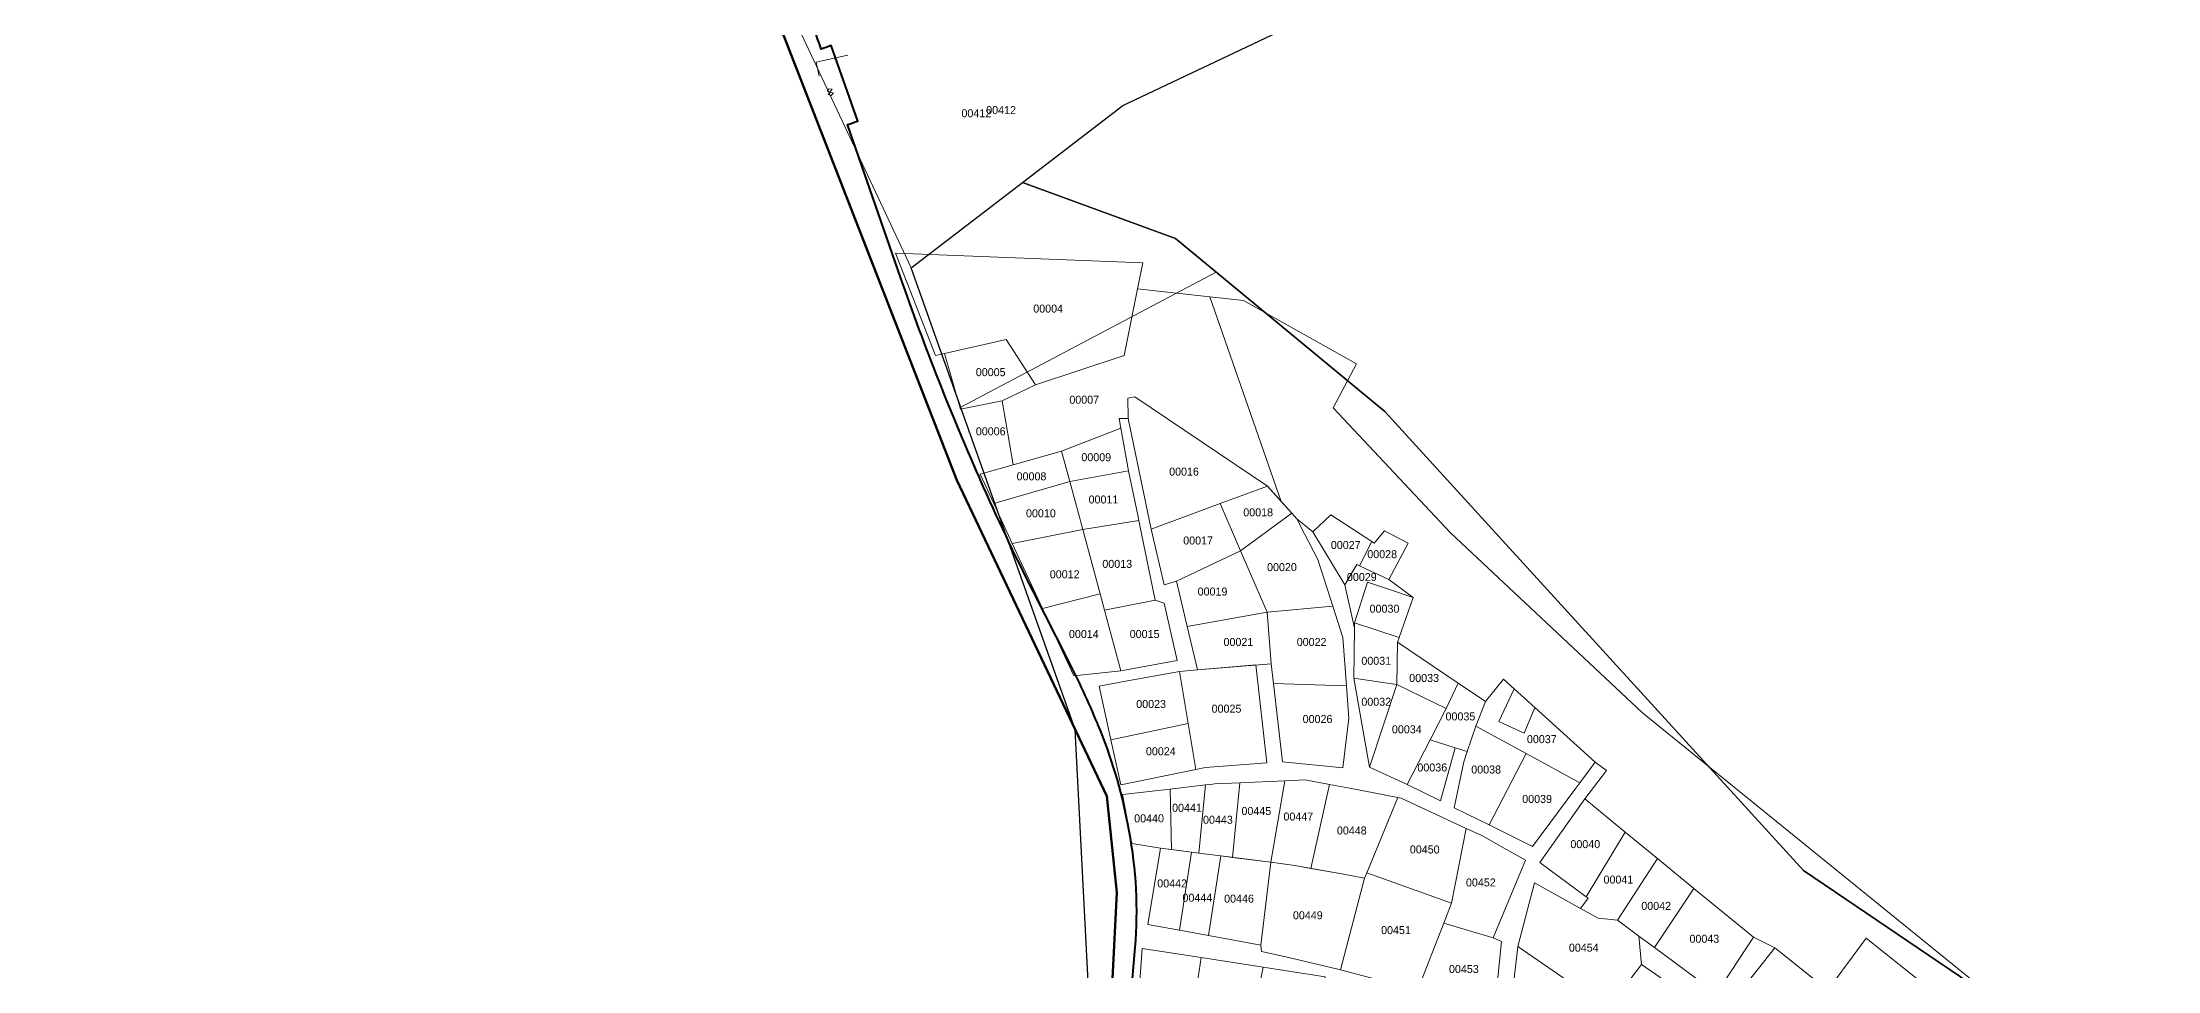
# Model space of a CAD drawing. Header units: metres. Extents: x 245225 to 248406, y 1633796 to 1637634.
# Drawn here: x 245535.7 to 245932.2, y 1636206.3 to 1636380.3 of the extents above; entities that cross this region are included whole.
import ezdxf
from ezdxf.enums import TextEntityAlignment as Align

# ---------------------------------------------------------------- set-up
doc = ezdxf.new("R2010")
doc.units = ezdxf.units.M
doc.header["$MEASUREMENT"] = 0
doc.linetypes.add('EZTrazos', pattern=[2e-05, 0, -2e-05])
for name, color, linetype, lineweight in [('AFTU_Terminus', 142, 'EZTrazos', 0), ('Rampe', 7, 'Continuous', 0), ('RX-AE-Regard SDE', 7, 'Continuous', 0)]:
    doc.layers.add(name, color=color, linetype=linetype, lineweight=lineweight)
doc.layers.add('historique_numero_parcelle', color=7, linetype='Continuous')
doc.layers.add('limites_sections', color=7, linetype='Continuous')
doc.layers.add('Limites_Communes', color=7, linetype='Continuous', lineweight=211, plot=False)
doc.layers.add('LIMITES_PARCELLES', color=7, linetype='Continuous', lineweight=0, true_color=0xffffff)
doc.styles.add('Style-FANCY', font='FANCY.shx')

msp = doc.modelspace()

# ---------------------------------------------------------------- linework, layer by layer
at = {"layer": 'AFTU_Terminus', "color": 32, "linetype": 'Continuous', "lineweight": 40, "flags": 128}
msp.add_lwpolyline([(245703.125341, 1636011.865907), (245703.147654, 1636011.93314, -0.035434), (245713.216407, 1636036.338815), (245740.012662, 1636090.13626, 0.156424), (245744.961037, 1636122.485749), (245739.737119, 1636155.158617, -0.060923), (245738.555638, 1636187.208348), (245740.547817, 1636210.631079, 0.068174), (245739.427707, 1636232.451583), (245739.183684, 1636233.738281, 0.051977), (245733.579628, 1636252.430067), (245733.529602, 1636252.550011, 0.018909), (245727.953003, 1636264.615137), (245721.424876, 1636277.442102, -0.013988), (245711.555768, 1636298.25413), (245711.347622, 1636298.726785, -0.020294), (245696.119443, 1636337.500017), (245686.637885, 1636364.85447, 0.003802), (245688.5724, 1636365.525009), (245683.564513, 1636379.663992, 0.003802), (245681.710627, 1636379.007364, 0.003802), (245679.885174, 1636384.125073)], format="xyb", dxfattribs=at)
at = {"layer": 'Limites_Communes', "color": 210, "lineweight": 80, "flags": 128}
msp.add_lwpolyline([(245735.1907, 1636182.4264), (245737.0861, 1636220.9674), (245735.2556, 1636239.0143), (245707.1038, 1636298.2282), (245667.8308, 1636399.1458), (245610.4254, 1636525.3073), (245591.9622, 1636563.4721), (245540.6052, 1636669.6309), (245473.0182, 1636809.3381), (245335.4487, 1637145.601), (245779.4502, 1637342.6846), (245848.75, 1637373.75), (245979.1715, 1637415.3337), (246366.25, 1637538.75), (246605.2718, 1637633.7039), (246913.4298, 1637003.726)], dxfattribs=at)
at = {"layer": 'limites_parcelles', "flags": 128}
for points in [[(245698.931, 1636340.628), (245741.966, 1636338.958), (245740.987, 1636334.093), (245738.474, 1636321.601), (245721.858, 1636316.098), (245716.355, 1636324.565), (245704.821, 1636321.981), (245703.125, 1636321.601), (245695.611, 1636340.757), (245698.931, 1636340.628)], [(245715.625, 1636313.121), (245721.858, 1636316.098), (245738.474, 1636321.601), (245740.987, 1636334.093), (245754.543, 1636332.602), (245767.94, 1636294.228), (245765.364, 1636297.101), (245740.476, 1636313.833), (245739.206, 1636313.622), (245739.246, 1636309.76), (245737.553, 1636309.76), (245737.88, 1636307.953), (245726.735, 1636303.663), (245717.678, 1636301.084), (245715.625, 1636313.121)], [(245721.858, 1636316.098), (245715.625, 1636313.121), (245707.82, 1636311.534), (245704.821, 1636321.981), (245716.355, 1636324.565), (245721.858, 1636316.098)], [(245765.364, 1636297.101), (245756.476, 1636293.822), (245743.563, 1636289.058), (245739.246, 1636309.76), (245739.206, 1636313.622), (245740.476, 1636313.833), (245765.364, 1636297.101)], [(245728.323, 1636297.948), (245714.05, 1636293.822), (245711.495, 1636299.323), (245717.678, 1636301.084), (245726.735, 1636303.663), (245728.323, 1636297.948)], [(245741.232, 1636290.686), (245730.75, 1636288.951), (245728.323, 1636297.948), (245739.329, 1636299.958), (245741.026, 1636291.691), (245741.232, 1636290.686)], [(245744.304, 1636275.723), (245734.826, 1636273.842), (245733.989, 1636276.944), (245730.75, 1636288.951), (245741.232, 1636290.686), (245741.747, 1636288.179), (245744.304, 1636275.723)], [(245760.289, 1636285.004), (245748.325, 1636279.321), (245745.997, 1636278.58), (245743.563, 1636289.058), (245756.476, 1636293.822), (245760.289, 1636285.004)], [(245770.868, 1636290.963), (245772.315, 1636288.147), (245774.784, 1636283.343), (245777.574, 1636274.591), (245765.282, 1636273.459), (245760.289, 1636285.004), (245769.917, 1636292.023), (245770.868, 1636290.963)], [(245784.894, 1636286.719), (245782.577, 1636282.166), (245782.086, 1636282.39), (245779.864, 1636278.58), (245773.831, 1636288.528), (245777.218, 1636291.703), (245784.894, 1636286.719)], [(245782.577, 1636282.166), (245784.894, 1636286.719), (245785.367, 1636286.412), (245787.272, 1636288.74), (245791.717, 1636286.412), (245788.119, 1636279.638), (245782.577, 1636282.166)], [(245782.577, 1636282.166), (245788.119, 1636279.638), (245792.669, 1636276.252), (245787.825, 1636277.866), (245784.097, 1636279.109), (245781.663, 1636271.489), (245781.653, 1636270.509), (245779.864, 1636278.58), (245782.086, 1636282.39), (245782.577, 1636282.166)], [(245790, 1636268.72), (245781.663, 1636271.489), (245784.097, 1636279.109), (245787.825, 1636277.866), (245792.669, 1636276.252), (245790, 1636268.72)], [(245737.886, 1636262.5), (245729.041, 1636261.539), (245723.18, 1636274.16), (245733.989, 1636276.944), (245734.826, 1636273.842), (245737.886, 1636262.5)], [(245748.397, 1636264.436), (245737.886, 1636262.5), (245734.826, 1636273.842), (245744.304, 1636275.723), (245745.997, 1636275.193), (245748.397, 1636264.436)], [(245780.136, 1636259.692), (245766.451, 1636260.149), (245766.022, 1636263.828), (245765.282, 1636273.459), (245777.574, 1636274.591), (245779.44, 1636268.738), (245780.136, 1636259.692)], [(245790, 1636268.72), (245789.706, 1636267.891), (245789.6, 1636259.953), (245786.952, 1636260.337), (245781.557, 1636261.118), (245781.653, 1636270.509), (245781.663, 1636271.489), (245790, 1636268.72)], [(245751.937, 1636244.027), (245748.854, 1636262.388), (245752.241, 1636262.705), (245763.158, 1636263.595), (245765.205, 1636245.259), (245753.723, 1636244.396), (245751.937, 1636244.027)], [(245750.497, 1636252.602), (245736.013, 1636249.564), (245733.826, 1636259.636), (245738.432, 1636260.479), (245748.854, 1636262.388), (245750.497, 1636252.602)], [(245780.136, 1636259.692), (245780.604, 1636253.603), (245779.44, 1636244.29), (245768.165, 1636245.417), (245766.451, 1636260.149), (245780.136, 1636259.692)], [(245784.475, 1636244.442), (245789.6, 1636259.953), (245798.808, 1636255.403), (245795.811, 1636249.582), (245791.505, 1636241.221), (245784.475, 1636244.442)], [(245806.217, 1636256.755), (245804.418, 1636252.111), (245802.796, 1636247.37), (245800.541, 1636248.084), (245795.811, 1636249.582), (245798.808, 1636255.403), (245801.11, 1636260.199), (245806.217, 1636256.755)], [(245811.579, 1636259.113), (245808.724, 1636252.972), (245813.434, 1636250.802), (245815.446, 1636255.603), (245826.748, 1636245.348), (245823.871, 1636241.486), (245813.823, 1636246.974), (245810.971, 1636248.532), (245804.418, 1636252.111), (245806.217, 1636256.755), (245809.603, 1636260.906), (245811.579, 1636259.113)], [(245813.823, 1636246.974), (245806.874, 1636233.606), (245802.677, 1636235.685), (245800.353, 1636236.837), (245802.133, 1636245.431), (245802.796, 1636247.37), (245804.418, 1636252.111), (245810.971, 1636248.532), (245813.823, 1636246.974)], [(245806.874, 1636233.606), (245813.823, 1636246.974), (245823.871, 1636241.486), (245823.15, 1636240.519), (245815, 1636229.579), (245806.874, 1636233.606)], [(245747.336, 1636228.979), (245745.322, 1636229.235), (245739.898, 1636230.161), (245738.178, 1636239.289), (245747.126, 1636240.338), (245747.336, 1636228.979)], [(245760.149, 1636241.504), (245758.761, 1636227.524), (245756.625, 1636227.796), (245753.482, 1636228.196), (245752.472, 1636228.325), (245753.758, 1636241.115), (245755.112, 1636241.274), (245755.399, 1636241.287), (245760.149, 1636241.504)], [(245776.978, 1636241.2), (245773.499, 1636225.476), (245771.16, 1636225.889), (245770.011, 1636226.092), (245765.98, 1636226.605), (245768.61, 1636241.892), (245772.442, 1636242.067), (245776.978, 1636241.2)], [(245773.499, 1636225.476), (245776.978, 1636241.2), (245781.066, 1636240.419), (245789.789, 1636238.751), (245783.964, 1636224.662), (245783.551, 1636223.664), (245779.298, 1636224.451), (245773.499, 1636225.476)], [(245802.602, 1636232.971), (245799.861, 1636218.975), (245783.964, 1636224.662), (245789.789, 1636238.751), (245790.434, 1636238.628), (245802.602, 1636232.971)], [(245813.717, 1636226.986), (245807.632, 1636212.434), (245798.385, 1636215.188), (245799.861, 1636218.975), (245802.602, 1636232.971), (245805.515, 1636231.616), (245809.127, 1636229.577), (245813.717, 1636226.986)], [(245838.457, 1636227.32), (245830.976, 1636215.739), (245827.299, 1636216.141), (245824.021, 1636217.961), (245825.426, 1636219.86), (245825.084, 1636220.113), (245832.411, 1636232.278), (245838.457, 1636227.32)], [(245748.852, 1636213.876), (245751.08, 1636228.502), (245753.482, 1636228.196), (245756.625, 1636227.796), (245754.322, 1636212.885), (245748.852, 1636213.876)], [(245845.281, 1636221.723), (245837.863, 1636210.626), (245834.96, 1636212.781), (245830.976, 1636215.739), (245838.457, 1636227.32), (245845.281, 1636221.723)], [(245783.551, 1636223.664), (245779.027, 1636206.48), (245778.527, 1636206.613), (245768.793, 1636208.867), (245764.24, 1636209.921), (245764.108, 1636211.111), (245765.98, 1636226.605), (245770.011, 1636226.092), (245771.16, 1636225.889), (245779.298, 1636224.451), (245783.551, 1636223.664)], [(245799.861, 1636218.975), (245798.385, 1636215.188), (245793.462, 1636202.554), (245792.947, 1636202.777), (245779.027, 1636206.48), (245783.551, 1636223.664), (245783.964, 1636224.662), (245799.861, 1636218.975)], [(245824.021, 1636217.961), (245827.299, 1636216.141), (245830.976, 1636215.739), (245834.96, 1636212.781), (245835.425, 1636207.434), (245833.247, 1636204.581), (245830.803, 1636196.752), (245827.657, 1636198.52), (245828.166, 1636199.898), (245812.262, 1636210.847), (245815.367, 1636222.767), (245824.021, 1636217.961)], [(245807.632, 1636212.434), (245809.219, 1636211.773), (245807.632, 1636196.427), (245793.462, 1636202.554), (245798.385, 1636215.188), (245807.632, 1636212.434)], [(245889.944, 1636202.552), (245884.674, 1636198.548), (245880.032, 1636195.021), (245870.364, 1636202.618), (245877.574, 1636212.408), (245889.944, 1636202.552)], [(245764.551, 1636206.949), (245761.975, 1636194.142), (245754.074, 1636195.688), (245751.041, 1636196.282), (245752.918, 1636208.745), (245764.551, 1636206.949)], [(245827.657, 1636198.52), (245823.88, 1636188.309), (245810.136, 1636192.352), (245812.262, 1636210.847), (245828.166, 1636199.898), (245827.657, 1636198.52)], [(245847.583, 1636199.106), (245845.732, 1636196.294), (245842.907, 1636189.954), (245830.803, 1636196.752), (245833.247, 1636204.581), (245835.425, 1636207.434), (245847.583, 1636199.106)], [(245870.364, 1636202.618), (245880.032, 1636195.021), (245879.757, 1636194.813), (245871.092, 1636187.272), (245851.91, 1636199.84), (245860.443, 1636210.556), (245870.364, 1636202.618)], [(245776.146, 1636205.158), (245773.032, 1636191.979), (245768.283, 1636192.908), (245761.975, 1636194.142), (245764.551, 1636206.949), (245776.146, 1636205.158)]]:
    msp.add_lwpolyline(points, close=True, dxfattribs=at)
msp.add_lwpolyline([(245889.944, 1636202.552), (245877.574, 1636212.408), (245870.364, 1636202.618), (245860.443, 1636210.556), (245856.447, 1636212.566), (245845.281, 1636221.723), (245838.457, 1636227.32), (245832.411, 1636232.278), (245824.83, 1636238.496), (245828.867, 1636243.8), (245826.748, 1636245.348), (245815.446, 1636255.603), (245811.579, 1636259.113), (245809.603, 1636260.906), (245806.217, 1636256.755), (245801.11, 1636260.199), (245789.706, 1636267.891), (245790, 1636268.72), (245792.669, 1636276.252), (245788.119, 1636279.638), (245791.717, 1636286.412), (245787.272, 1636288.74), (245785.367, 1636286.412), (245784.894, 1636286.719), (245777.218, 1636291.703), (245773.831, 1636288.528), (245770.868, 1636290.963), (245769.917, 1636292.023), (245767.94, 1636294.228), (245754.543, 1636332.602), (245760.869, 1636331.907), (245782.035, 1636320.001), (245777.67, 1636311.799), (245799.63, 1636288.383), (245835.614, 1636254.648), (245897.129, 1636204.774)], dxfattribs=at)
at = {"layer": 'limites_parcelles'}
for points in [[(245726.735, 1636303.663), (245737.88, 1636307.953), (245739.329, 1636299.958), (245728.323, 1636297.948)], [(245714.05, 1636293.822), (245728.323, 1636297.948), (245730.75, 1636288.951), (245717.505, 1636286.381)], [(245769.917, 1636292.023), (245760.289, 1636285.004), (245756.476, 1636293.822), (245765.364, 1636297.101)], [(245733.989, 1636276.944), (245723.18, 1636274.16), (245717.505, 1636286.381), (245730.75, 1636288.951)], [(245765.282, 1636273.459), (245750.327, 1636270.825), (245748.325, 1636279.321), (245760.289, 1636285.004)], [(245766.022, 1636263.828), (245752.241, 1636262.705), (245750.327, 1636270.825), (245765.282, 1636273.459)], [(245801.11, 1636260.199), (245798.808, 1636255.403), (245789.6, 1636259.953), (245789.706, 1636267.891)], [(245789.6, 1636259.953), (245784.475, 1636244.442), (245781.557, 1636261.118), (245786.952, 1636260.337)], [(245815.446, 1636255.603), (245813.434, 1636250.802), (245808.724, 1636252.972), (245811.579, 1636259.113)], [(245736.013, 1636249.564), (245750.497, 1636252.602), (245751.937, 1636244.027), (245737.848, 1636241.115)], [(245800.541, 1636248.084), (245797.754, 1636238.125), (245791.505, 1636241.221), (245795.811, 1636249.582)], [(245747.336, 1636228.979), (245747.126, 1636240.338), (245753.758, 1636241.115), (245752.472, 1636228.325)], [(245758.761, 1636227.524), (245760.149, 1636241.504), (245768.61, 1636241.892), (245765.98, 1636226.605)], [(245832.411, 1636232.278), (245825.084, 1636220.113), (245816.363, 1636226.589), (245824.83, 1636238.496)], [(245751.08, 1636228.502), (245748.852, 1636213.876), (245742.941, 1636214.948), (245745.322, 1636229.235)], [(245765.98, 1636226.605), (245764.108, 1636211.111), (245754.322, 1636212.885), (245756.625, 1636227.796)], [(245856.447, 1636212.566), (245849.486, 1636201.995), (245837.863, 1636210.626), (245845.281, 1636221.723)], [(245752.918, 1636208.745), (245751.041, 1636196.282), (245741.015, 1636198.244), (245741.883, 1636210.45)]]:
    msp.add_3dface(points, dxfattribs=at)
at = {"layer": 'limites_sections', "lineweight": 13, "flags": 128}
for points in [[(245719.42, 1636353.986), (245698.595, 1636337.993), (245511.761, 1636735.908), (245496.981, 1636773.187), (245560.123, 1636802.218), (245677.175, 1636862.609), (245799.571, 1636923.569), (245873.298, 1636959.841), (245895.178, 1636920.691), (245957.845, 1636823.563), (246030.023, 1636685.769), (246046.154, 1636659.835), (246025.889, 1636623.421), (245978.663, 1636538.563), (245960.384, 1636515.714), (245916.796, 1636464.041), (245868.99, 1636432.405), (245787.087, 1636391.629), (245738.227, 1636368.429), (245719.42, 1636353.986)], [(245755.744702, 1636337.211841), (245707.84722, 1636311.923686), (245698.595, 1636337.993), (245719.42, 1636353.986), (245748.092, 1636343.54), (245755.744702, 1636337.211841)]]:
    msp.add_lwpolyline(points, close=True, dxfattribs=at)
at = {"layer": 'limites_sections', "flags": 128}
for points in [[(245938.206, 1636176.059), (245865.781, 1636225.096), (245787.322, 1636311.1), (245748.092, 1636343.54), (245719.42, 1636353.986), (245738.227, 1636368.429), (245787.087, 1636391.629), (245868.99, 1636432.405), (245916.796, 1636464.041), (245960.384, 1636515.714), (245978.663, 1636538.563), (246025.889, 1636623.421), (246070.07, 1636609.373), (246149.535, 1636592.295), (246216.401, 1636608.543), (246223.275, 1636626.665), (246222.025, 1636721.652)], [(245734.059, 1636159.414), (245729.296, 1636251.489), (245698.595, 1636337.993), (245719.42, 1636353.986), (245748.092, 1636343.54), (245787.322, 1636311.1), (245865.781, 1636225.096), (245938.206, 1636176.059)]]:
    msp.add_lwpolyline(points, dxfattribs=at)
at = {"layer": 'Rampe', "flags": 128}
msp.add_lwpolyline([(245681.347999, 1636373.913999), (245680.753999, 1636376.558999), (245686.689255, 1636377.886185)], dxfattribs=at)
at = {"layer": 'RX-AE-Regard SDE', "flags": 128}
for points in [[(245682.797999, 1636371.147999), (245683.142999, 1636371.565999), (245683.761999, 1636371.505999)], [(245682.797999, 1636371.147999), (245683.416999, 1636371.087999)], [(245682.997999, 1636370.492999), (245683.473999, 1636370.927999)], [(245682.997999, 1636370.492999), (245683.545999, 1636370.340999), (245684.021999, 1636370.775999)], [(245683.416999, 1636371.087999), (245683.761999, 1636371.505999)], [(245684.021999, 1636370.775999), (245683.473999, 1636370.927999)]]:
    msp.add_lwpolyline(points, dxfattribs=at)

# ---------------------------------------------------------------- texts
at = {"layer": 'historique_numero_parcelle', "style": 'Style-FANCY'}
msp.add_text('00412', height=1.499994, rotation=359.8677, dxfattribs=at).set_placement((245710.781295, 1636366.982298, -14.6379), align=Align.MIDDLE_CENTER)
msp.add_text('00412', height=1.499994, rotation=359.8677, dxfattribs=at).set_placement((245710.781295, 1636366.982298, -14.6379), align=Align.MIDDLE_CENTER)
for s, p in [('00412', (245715.428526, 1636367.579315)), ('00004', (245724.242793, 1636330.381981)), ('00005', (245713.475385, 1636318.466162)), ('00007', (245731.006011, 1636313.3034)), ('00006', (245713.475385, 1636307.377958)), ('00009', (245733.259634, 1636302.523202)), ('00008', (245721.123047, 1636298.944469)), ('00016', (245749.709654, 1636299.825402)), ('00011', (245734.608144, 1636294.603056)), ('00010', (245722.881973, 1636292.021675)), ('00018', (245763.605167, 1636292.198595)), ('00017', (245752.348043, 1636286.918498)), ('00027', (245780.008719, 1636286.068339)), ('00013', (245737.187902, 1636282.535834)), ('00020', (245768.061112, 1636281.93174)), ('00028', (245786.843402, 1636284.358594)), ('00012', (245727.337918, 1636280.585131)), ('00029', (245783.02402, 1636280.067467)), ('00019', (245755.045062, 1636277.355655)), ('00030', (245787.278945, 1636274.133644)), ('00014', (245730.929058, 1636269.394259)), ('00015', (245742.318101, 1636269.394259)), ('00021', (245759.90043, 1636267.895481)), ('00022', (245773.62005, 1636267.895481)), ('00031', (245785.733603, 1636264.37594)), ('00033', (245794.708312, 1636261.157595)), ('00023', (245743.542421, 1636256.279268)), ('00025', (245757.672457, 1636255.399251)), ('00032', (245785.733603, 1636256.698847)), ('00026', (245774.734036, 1636253.463216)), ('00034', (245791.458487, 1636251.536085)), ('00035', (245801.509491, 1636253.949844)), ('00024', (245745.359978, 1636247.420438)), ('00037', (245816.763983, 1636249.692242)), ('00036', (245796.234808, 1636244.387001)), ('00038', (245806.327691, 1636244.00147)), ('00039', (245815.88452, 1636238.486702)), ('00440', (245743.158117, 1636234.853087)), ('00441', (245750.260826, 1636236.831028)), ('00443', (245756.056905, 1636234.584891)), ('00445', (245763.260124, 1636236.227588)), ('00447', (245771.133411, 1636235.188331)), ('00448', (245781.150911, 1636232.573426)), ('00450', (245794.820276, 1636229.019836)), ('00040', (245824.911971, 1636230.01563)), ('00442', (245747.480049, 1636222.650195)), ('00452', (245805.336139, 1636222.83458)), ('00041', (245831.118465, 1636223.369412)), ('00444', (245752.20402, 1636219.968241)), ('00446', (245760.0103, 1636219.800619)), ('00042', (245838.198141, 1636218.441321)), ('00449', (245772.909088, 1636216.682848)), ('00451', (245789.432519, 1636213.902415)), ('00454', (245824.62569, 1636210.617022)), ('00043', (245847.227293, 1636212.281208)), ('00453', (245802.155415, 1636206.612948))]:
    msp.add_text(s, height=1.499994, dxfattribs=at).set_placement(p, align=Align.MIDDLE_CENTER)

doc.saveas('drawing.dxf')
